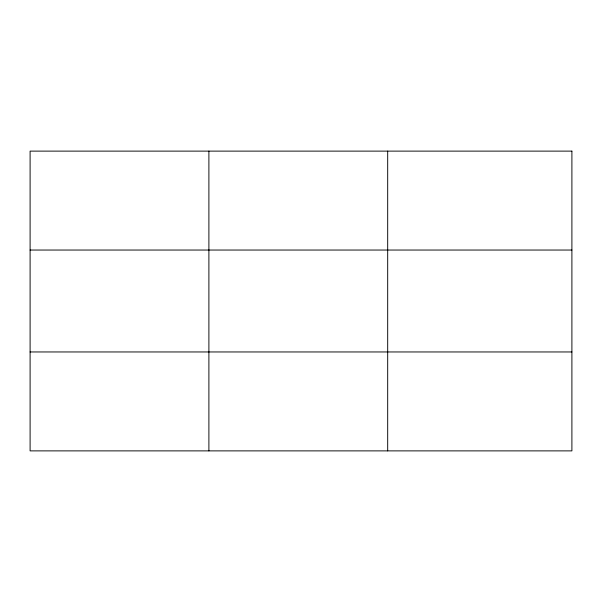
<?xml version="1.0" encoding="UTF-8"?>
<svg xmlns="http://www.w3.org/2000/svg" width="602" height="602" viewBox="0 0 602 602"><rect width="100%" height="100%" fill="white"/><g stroke="black" fill="none" stroke-linecap="round" stroke-linejoin="round"><path stroke-width="0.9" d="M208.894 450.883L208.894 151.117M387.688 450.883L387.688 151.117M30.1 250.041L571.9 250.041M30.1 351.959L571.9 351.959M571.9 151.117L30.1 151.117L30.1 450.883L571.9 450.883L571.9 151.117"/></g></svg>
